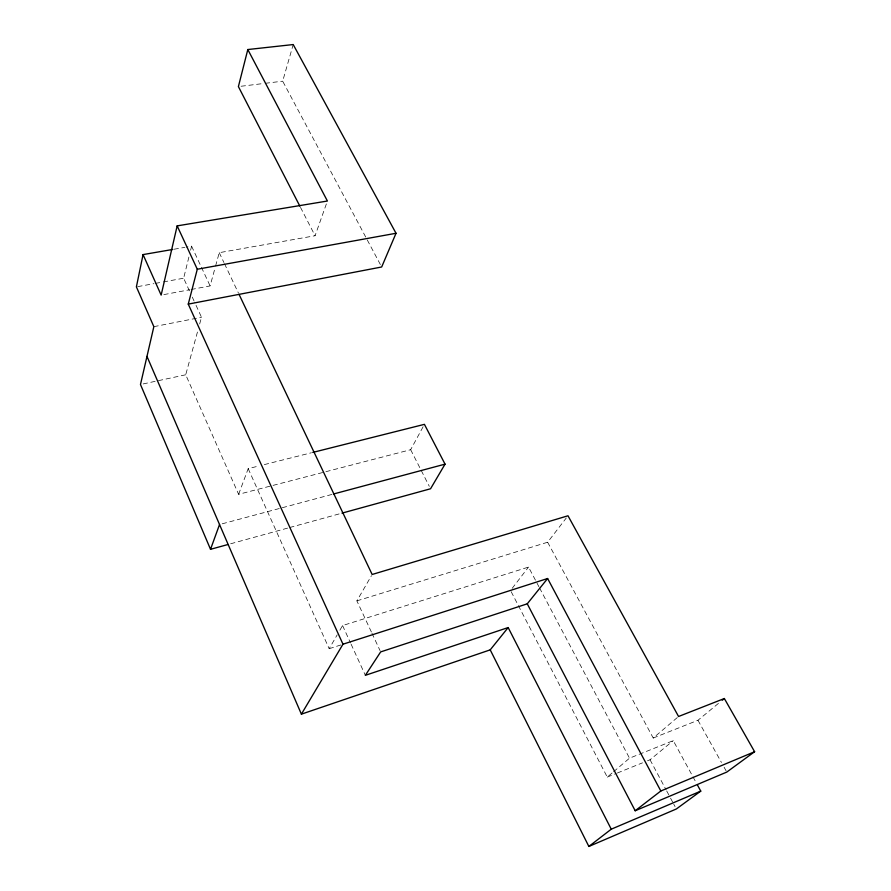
<?xml version="1.0" encoding="UTF-8"?>
<svg xmlns="http://www.w3.org/2000/svg" width="891" height="891" viewBox="0 0 891 891"><rect width="100%" height="100%" fill="white"/><g stroke="black" fill="none" stroke-linecap="round" stroke-linejoin="round"><path stroke-width="0.67" stroke-dasharray="4.46 3.34" d="M189.404 290.811L183.635 278.215L189.271 255.539M190.596 250.193L191.587 246.194L186.197 247.13M423.102 426.767L410.662 449.71L238.621 494.316L185.718 374.777L198.203 329.302M199.673 323.956L201.511 317.263L194.594 302.149M191.075 289.497L210.109 285.933L215.221 267.311M215.589 265.975L219.242 252.676L315.08 235.736L326.952 202.302M380.368 264.549L282.681 81.181L293.206 44.55M238.621 494.316L248.188 468.655L258.947 465.948M248.188 468.655L329.18 648.704L337.221 634.815M339.894 630.193L342.578 625.56L528.53 567.077L538.888 586.679M371.38 631.986L356.879 600.868L371.458 575.675M512.169 588.35L528.53 567.077M356.879 600.868L547.642 542.229L566.286 517.983M511.178 591.713L607.272 777.097L612.562 772.586M613.621 771.695L629.514 758.185L673.251 740.644L696.172 782.71M547.642 542.229L653.226 738.026L677.505 717.378M647.523 760.803L650.04 759.778L673.251 740.644M653.226 738.026L697.965 720.273L719.07 702.876M607.272 777.097L616.071 773.533M617.329 773.02L642.489 762.841M329.18 648.704L341.086 644.884M230.646 543.777L288.339 527.906M289.675 527.528L340.663 513.506M222.204 523.808L280.988 508.07M282.324 507.714L332.087 494.394M264.326 464.601L311.416 452.762M143.139 383.943L185.718 374.777M153.853 326.663L201.511 317.263M163.866 294.598L189.705 289.753M137.737 286.624L153.943 283.661M155.29 283.405L162.039 282.169M163.387 281.924L183.635 278.215M174.068 249.224L184.849 247.364M241.082 86.249L263.903 83.464M265.24 83.308L282.681 81.181M697.965 720.273L721.432 762.44M724.116 767.251L726.12 770.871M650.04 759.778L666.067 789.782M666.713 790.974L669.921 796.977M670.567 798.18L673.128 802.98M673.763 804.183L675.055 806.578M539.534 587.904L629.514 758.185M300.501 207.38L315.08 235.736M410.662 449.71L429.306 486.33M219.242 252.676L223.908 262.489M224.487 263.714L238.476 293.15M191.587 246.194L200.854 266.064M201.433 267.311L210.109 285.933M371.959 633.234L380.078 650.664M192.289 297.115L194.015 300.891M342.578 625.56L350.553 642.979M351.121 644.226L365.355 675.322"/><path stroke-width="1.34" d="M172.72 249.458L143.061 254.592L136.39 286.869L153.853 326.663L140.477 384.511L210.521 549.313L227.962 544.512M146.97 356.411L301.392 714.159L342.979 644.204L188.257 304.121L381.671 266.988L396.027 233.275L293.206 44.55L247.809 49.54L327.409 201.021L177.164 225.88L161.148 295.099L143.061 254.592M247.809 49.54L238.398 86.583L299.866 206.155M188.257 304.121L197.29 269.238L177.164 225.88M210.521 549.313L219.542 524.521M312.763 452.428L424.417 424.35L445.043 464.144L430.553 488.769L341.999 513.138M490.217 649.862L508.16 627.554L611.259 829.187L588.862 846.45L490.217 649.862L301.392 714.159M527.26 603.82L547.62 578.504L660.821 790.996L635.194 810.754L527.26 603.82L380.657 651.911L365.355 675.322L508.16 627.554M722.245 700.259L724.35 698.522L754.61 751.726L726.789 772.074L635.194 810.754M697.486 785.105L700.76 791.119L676.336 808.983L588.862 846.45M611.259 829.187L700.76 791.119M660.821 790.996L754.61 751.726M724.35 698.522L678.563 716.487L567.99 515.778L372.148 574.483L239.055 294.375M342.979 644.204L547.62 578.504M333.434 494.026L445.043 464.144M197.29 269.238L396.027 233.275"/></g></svg>
